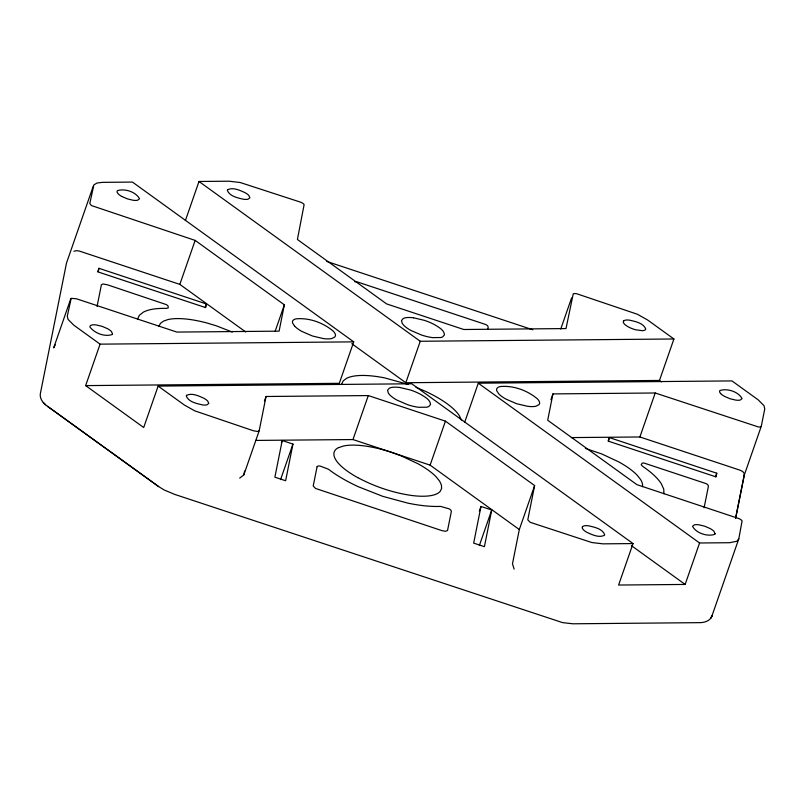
<?xml version="1.0" encoding="UTF-8"?>
<svg xmlns="http://www.w3.org/2000/svg" width="805" height="805" viewBox="0 0 805 805"><rect width="100%" height="100%" fill="white"/><g stroke="black" fill="none" stroke-linecap="round" stroke-linejoin="round"><path stroke-width="1.21" d="M353.727 341.863L132.463 182.081L102.406 182.353L97.003 183.027L93.863 184.898L89.798 203.514L91.428 205.547L195.152 240.403L284.356 304.823L279.094 331.157L176.838 332.073L76.485 298.786L71.192 298.323L67.298 316.124L68.043 319.394L73.859 325.22L100.082 344.148L353.727 341.863L339.287 383.321L85.642 385.605L100.082 344.148M98.945 268.307L98.22 271.979L205.667 307.611L206.402 303.948L98.945 268.307L97.707 271.869M97.063 306.453L101.4 284.759L102.879 283.994L107.135 284.708L166.182 304.552A5.756 1.882 19.2 0 1 168.014 305.88L168.285 307.902L166.363 308.396A79.212 25.921 19.2 0 0 143.381 312.139L139.386 315.268L137.484 319.213M239.679 478.12L243.784 474.96L244.619 471.046M243.885 474.719L259.2 430.735L266.042 396.493L368.288 395.567L445.437 421.156L534.631 485.576L527.788 519.819L530.163 522.304L591.846 542.54L602.985 543.848L633.042 543.576L618.602 585.034L685.146 584.44L699.585 542.983L729.632 542.711L736.917 541.242L738.799 538.837L742.099 520.895A5.746 1.882 19.2 0 0 738.889 518.581L636.896 484.65L547.692 420.24L552.944 393.907L655.21 392.991L758.3 426.922A5.756 1.882 19.2 0 0 760.403 426.902L761.299 426.217L764.75 408.93L764.005 405.66L758.179 399.844L731.966 380.916L478.301 383.19L464.686 422.273M282.213 440.516L274.877 477.184L285.624 480.746L292.95 444.078L282.213 440.516L281.388 442.881M487.709 329.436L488.192 327.031L487.659 325.884A5.756 1.882 19.2 0 0 485.828 324.556L356.887 281.79A5.756 1.882 19.2 0 0 354.784 281.81M480.988 506.446L473.662 543.113L484.409 546.676L491.734 510.008L480.988 506.446L479.337 511.175M534.631 485.576L519.316 529.549L512.473 563.802L514.113 569.145M609.305 437.578L608.58 441.241L716.017 476.882L716.752 473.209L609.305 437.578L608.067 441.13M704.103 507.784L708.44 486.089L707.907 484.942A5.756 1.882 19.2 0 0 706.076 483.614L644.292 463.127A5.756 1.882 19.2 0 0 642.189 463.147L641.193 464.747L642.692 466.367A79.212 25.921 19.2 0 1 661.418 483.946L663.743 489.168L663.934 493.817M735.609 518.42L744.353 474.658L744.223 475.262L761.299 426.217M735.669 517.917L744.404 474.427M93.249 186.227L66.493 263.064L40.32 393.776C39.485 399.179 43.732 403.637 47.757 406.535M70.749 298.836L53.673 347.881L55.233 344.922M185.392 220.56L199.006 181.477L229.053 181.206L240.192 182.514L300.879 202.266A5.746 1.882 19.2 0 1 304.119 204.601L297.407 239.488L386.601 303.908L463.761 329.497L566.006 328.571L573.23 293.845A5.746 1.882 19.2 0 1 576.944 293.815L637.459 314.272L647.703 320.058L673.916 338.986L659.476 380.443L405.821 382.727L351.775 343.695M245.726 331.972L179.837 284.386L195.152 240.403M633.042 543.576L411.758 383.784L158.132 386.078L143.693 427.525L85.642 385.605M205.164 307.5L206.402 303.948M275.089 331.449L284.356 304.823M264.432 401.121L266.042 396.493M280.573 479.619L292.95 444.078M341.562 384.247L343.242 380.846L346.633 378.3A63.193 20.678 19.2 0 1 384.921 377.958L408.336 384.468M255.708 440.426L352.972 439.55L368.288 395.567M405.821 382.727L420.25 341.27L673.916 338.986M519.316 529.549L430.122 465.139L445.437 421.156M479.357 545.538L491.734 510.008M560.753 329.054L571.61 297.86M550.932 399.693L552.944 393.907M571.298 437.588L639.894 436.974L655.21 392.991M715.514 476.761L716.752 473.209M738.799 538.837L712.033 615.684C710.473 620.917 704.486 622.688 699.575 622.657L572.929 623.794L562.574 622.617L174.635 494.371L164.21 489.983L158.605 486.562L47.616 406.394L158.605 486.562M158.967 326.337L160.406 323.419L163.455 321.135L167.983 319.555A56.742 18.565 19.2 0 1 206.955 322.996L216.354 325.824L232.283 332.063M259.2 430.735L257.701 431.5L253.464 430.786L194.589 410.781L184.345 405.006L158.132 386.078M73.949 251.261L76.616 250.647L79.484 251.11L179.837 284.386M338.653 447.661L343.192 446.081A56.893 18.616 19.2 0 1 364.192 445.89A56.763 18.575 19.2 0 1 391.552 452.34L400.82 455.721L417.926 463.71A56.893 18.616 19.2 0 1 436.24 476.942L439.621 481.149L441.432 485.043L441.603 488.494L440.154 491.412A56.742 18.565 19.2 0 1 411.576 495.467C392.8 492.771 374.567 486.572 357.843 477.647M413.508 317.784L424.456 320.37A22.651 7.416 19.2 0 1 435.002 324.908C438.675 327.333 444.159 329.839 444.481 334.82L442.67 336.903L440.868 337.537L432.466 337.617A22.651 7.416 19.2 0 1 421.518 335.031L410.973 330.493A22.621 7.396 19.2 0 1 403.637 325.19L402.289 323.509L401.484 320.571L403.285 318.488L405.096 317.854A22.621 7.396 19.2 0 1 413.508 317.804M399.592 387.447L410.53 390.033A22.651 7.416 19.2 0 1 421.075 394.581C424.758 396.996 430.242 399.501 430.554 404.492L428.753 406.565L426.942 407.199L418.54 407.28A22.651 7.416 19.2 0 1 407.602 404.694L397.056 400.155A22.621 7.396 19.2 0 1 389.711 394.853L388.362 393.172L387.567 390.234L389.368 388.151L391.18 387.527A22.621 7.396 19.2 0 1 399.592 387.467M585.356 448.425L601.667 453.909L618.763 461.909A56.893 18.616 19.2 0 1 637.087 475.131L640.468 479.347A56.662 18.545 19.2 0 1 642.46 486.693M326.79 261.454L532.83 329.788M639.894 436.974L740.248 470.261L742.753 471.579L744.263 473.582M352.972 439.55L430.122 465.139M416.034 387.286L425.936 391.552A63.193 20.678 19.2 0 1 459.333 415.672L461.356 420.019M121.937 196.521L127.482 198.905L133.217 200.264A11.874 3.884 19.2 0 0 137.625 200.224L139.527 198.795C135.934 191.811 124.614 188.209 117.268 190.705L117.007 192.043L118.094 193.743A11.874 3.884 19.2 0 0 121.968 196.531M659.476 380.443L661.519 381.912M199.006 181.477L420.25 341.27M478.301 383.19L699.585 542.983M631.351 545.589L685.146 584.44M45.513 404.754L43.249 402.5M720.636 393.585L719.549 391.884L719.821 390.546C727.157 388.05 738.477 391.653 742.069 398.636L740.177 400.065A11.874 3.884 19.2 0 1 735.77 400.105L730.024 398.747L724.48 396.362A11.874 3.884 19.2 0 1 720.676 393.595M294.61 326.166L292.537 322.936L292.467 321.547A22.651 7.416 19.2 0 1 296.069 318.84C309.321 317.623 323.187 322.684 333.3 331.187A22.651 7.416 19.2 0 1 335.433 335.796L334.86 336.973L331.831 338.513A22.621 7.396 19.2 0 1 323.419 338.593L312.481 336.007L301.945 331.469A22.621 7.396 19.2 0 1 294.67 326.186M357.752 477.627A56.742 18.565 19.2 0 1 338.502 447.59M317.069 466.739L313.215 485.989L315.59 488.464L441.794 530.586L445.326 531.3L447.53 530.535L451.384 511.286L450.84 510.129A5.756 1.882 19.2 0 0 449.009 508.8L440.526 506.385A79.212 25.921 19.2 0 1 407.873 503.135L382.767 496.343L358.215 486.673A79.212 25.921 19.2 0 1 328.41 469.194L320.068 466.035A5.756 1.882 19.2 0 0 317.965 466.055L317.069 466.739M712.033 615.684L711.036 617.848L712.033 615.684M539.571 403.506L538.998 404.674L535.969 406.223A22.621 7.396 19.2 0 1 527.557 406.294L516.629 403.718L506.083 399.169A22.621 7.396 19.2 0 1 498.748 393.876L496.675 390.636L496.605 389.258A22.651 7.416 19.2 0 1 500.207 386.541C513.459 385.323 527.325 390.385 537.438 398.888A22.651 7.416 19.2 0 1 539.571 403.506M112.529 333.904L112.227 334.518C104.811 337.124 94.738 333.29 90.009 327.152A11.904 3.894 19.2 0 1 93.108 324.818A11.874 3.884 19.2 0 1 96.278 324.958L102.024 326.307L107.558 328.702A11.904 3.894 19.2 0 1 111.422 331.489L112.529 333.904M715.082 533.745L714.77 534.359C707.434 536.855 696.114 533.242 692.511 526.259L694.413 524.84A11.874 3.884 19.2 0 1 698.821 524.8L704.566 526.148L710.101 528.543A11.874 3.884 19.2 0 1 713.944 531.32L715.082 533.745M227.644 189.718L227.342 190.322C229.626 196.42 237.847 197.939 243.593 199.268A11.874 3.884 19.2 0 0 248 199.227L249.902 197.809L248.775 195.384A11.874 3.884 19.2 0 0 244.921 192.616C239.769 190.282 233.148 187.042 227.644 189.718M186.559 395.346L186.257 395.949C188.541 402.047 196.762 403.567 202.508 404.895A11.874 3.884 19.2 0 0 206.915 404.855L208.817 403.436L207.68 401.011A11.874 3.884 19.2 0 0 203.836 398.244C198.684 395.909 192.063 392.669 186.559 395.346M623.533 321.014L623.271 322.352L624.358 324.053A11.904 3.894 19.2 0 0 635.719 329.809L642.662 330.714L644.855 330.201L645.791 329.104C643.507 323.016 635.276 321.487 629.54 320.159A11.904 3.894 19.2 0 0 625.123 320.199L623.533 321.014M582.448 526.641L582.186 527.979L583.273 529.68A11.874 3.884 19.2 0 0 587.117 532.457C592.279 534.772 598.89 538.022 604.404 535.345L604.706 534.731C602.422 528.644 594.191 527.114 588.445 525.796A11.874 3.884 19.2 0 0 584.038 525.846L582.448 526.641"/></g></svg>
